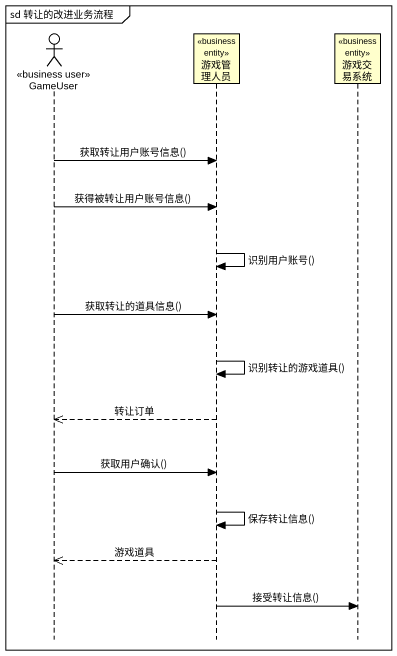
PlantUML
@startuml
mainframe sd 转让的改进业务流程
hide footbox
actor GameUser <<business user>>
participant 游戏管理人员 <<business entity>>
participant 游戏交易系统 <<business entity>>

GameUser -> 游戏管理人员 : 获取转让用户账号信息()
GameUser -> 游戏管理人员 : 获得被转让用户账号信息()
游戏管理人员 -> 游戏管理人员 : 识别用户账号()
GameUser -> 游戏管理人员 : 获取转让的道具信息()
游戏管理人员 -> 游戏管理人员 : 识别转让的游戏道具()
游戏管理人员 -->> GameUser : 转让订单
GameUser -> 游戏管理人员 : 获取用户确认()
游戏管理人员 -> 游戏管理人员 : 保存转让信息()
游戏管理人员 -->> GameUser : 游戏道具
游戏管理人员 -> 游戏交易系统 : 接受转让信息()
@enduml
